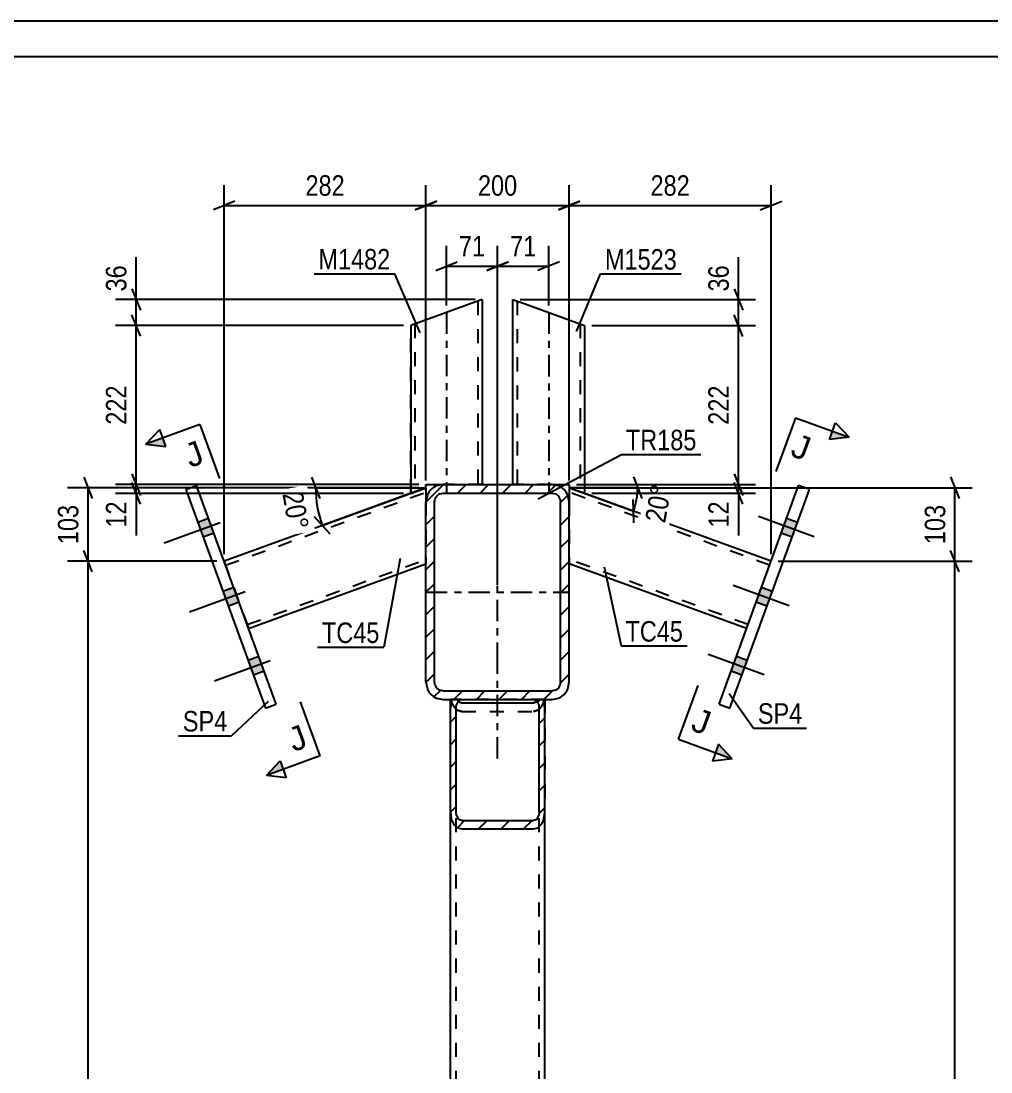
# Model space of a CAD drawing. Header units: millimetres. Extents: x 0 to 841, y 0 to 594.
# Drawn here: x 220.3 to 355.8, y 447.3 to 594 of the extents above; entities that cross this region are included whole.
import ezdxf

# ---------------------------------------------------------------- set-up
doc = ezdxf.new("R2010")
doc.units = ezdxf.units.MM
doc.linetypes.add('DXK_LINE_DOT2', pattern=[3.9198, 1.9599, -1.9599])
doc.linetypes.add('DXK_LINE_DOT3', pattern=[5.9187, 2.979, -0.9799, 0.9799, -0.9799])
doc.styles.add('Arial', font='ARIAL.TTF', dxfattribs={"height": 0.2})
doc.styles.add('Arial Narrow', font='ARIALN.TTF', dxfattribs={"height": 0.2})

# ---------------------------------------------------------------- blocks, each defined once
blk = doc.blocks.new('Unknown-404205589-1163')
at = {"color": 5, "linetype": 'Continuous'}
for p, q in [((841, 594), (0, 594)), ((836, 589), (5, 589))]:
    blk.add_line(p, q, dxfattribs=at)
blk = doc.blocks.new('Bolt-404205589-6616 - 6584')
at = {"linetype": 'Continuous'}
for points in [[(247.28, 522.49), (246.53, 524.56), (245.03, 524.01), (245.78, 521.95)], [(247.28, 522.49), (246.53, 524.56), (245.03, 524.01), (245.78, 521.95)], [(247.28, 522.49), (246.53, 524.56), (245.03, 524.01), (245.78, 521.95)], [(250.79, 512.86), (250.04, 514.93), (248.53, 514.38), (249.29, 512.31)], [(250.79, 512.86), (250.04, 514.93), (248.53, 514.38), (249.29, 512.31)], [(254.3, 503.23), (253.54, 505.3), (252.04, 504.75), (252.79, 502.68)], [(254.3, 503.23), (253.54, 505.3), (252.04, 504.75), (252.79, 502.68)], [(254.3, 503.23), (253.54, 505.3), (252.04, 504.75), (252.79, 502.68)]]:
    blk.add_hatch(color=1, dxfattribs=at).paths.add_polyline_path(points)
at = {"color": 1, "linetype": 'Continuous'}
for p, q in [((248.13, 523.97), (240.33, 521.13)), ((248.13, 523.97), (240.33, 521.13)), ((248.13, 523.97), (240.33, 521.13)), ((246.53, 524.56), (245.03, 524.01)), ((246.53, 524.56), (245.03, 524.01)), ((246.53, 524.56), (245.03, 524.01)), ((247.28, 522.49), (245.78, 521.95)), ((247.28, 522.49), (245.78, 521.95)), ((247.28, 522.49), (245.78, 521.95)), ((250.04, 514.93), (248.53, 514.38)), ((250.04, 514.93), (248.53, 514.38)), ((251.63, 514.34), (243.84, 511.5)), ((251.63, 514.34), (243.84, 511.5)), ((250.79, 512.86), (249.29, 512.31)), ((250.79, 512.86), (249.29, 512.31)), ((255.14, 504.71), (247.34, 501.87)), ((255.14, 504.71), (247.34, 501.87)), ((255.14, 504.71), (247.34, 501.87)), ((253.54, 505.3), (252.04, 504.75)), ((253.54, 505.3), (252.04, 504.75)), ((253.54, 505.3), (252.04, 504.75)), ((254.3, 503.23), (252.79, 502.68)), ((254.3, 503.23), (252.79, 502.68)), ((254.3, 503.23), (252.79, 502.68))]:
    blk.add_line(p, q, dxfattribs=at)
blk = doc.blocks.new('Part-404205589-6654 - 6584')
at = {"linetype": 'Continuous'}
h = blk.add_hatch(dxfattribs=at)
h.set_pattern_fill('', scale=0.7, style=0, pattern_type=0)
h.set_pattern_definition([(45, (276.8937, 501.692), (-1.57154, 1.57154), [])])
h.paths.add_polyline_path([(276.89, 526.89), (276.89, 501.69), (277.08, 500.77), (277.6, 499.99), (278.38, 499.47), (279.29, 499.29), (294.49, 499.29), (295.41, 499.47), (296.19, 499.99), (296.71, 500.77), (296.89, 501.69), (296.89, 526.89), (296.71, 527.81), (296.19, 528.59), (295.41, 529.11), (294.49, 529.29), (279.29, 529.29), (278.38, 529.11), (277.6, 528.59), (277.08, 527.81)])
h.paths.add_polyline_path([(278.45, 527.74), (278.83, 528), (279.29, 528.09), (294.49, 528.09), (294.95, 528), (295.34, 527.74), (295.6, 527.35), (295.69, 526.89), (295.69, 501.69), (295.6, 501.23), (295.34, 500.84), (294.95, 500.58), (294.49, 500.49), (279.29, 500.49), (278.83, 500.58), (278.45, 500.84), (278.19, 501.23), (278.09, 501.69), (278.09, 526.89), (278.19, 527.35)])
at = {"color": 2, "linetype": 'Continuous'}
for p, q in [((279.29, 529.29), (278.38, 529.11)), ((279.29, 529.29), (294.49, 529.29)), ((295.41, 529.11), (294.49, 529.29)), ((277.08, 527.81), (276.89, 526.89)), ((276.89, 501.69), (276.89, 526.89)), ((278.09, 526.89), (278.19, 527.35)), ((278.09, 501.69), (278.09, 526.89)), ((278.83, 528), (279.29, 528.09)), ((279.29, 528.09), (294.49, 528.09)), ((294.49, 528.09), (294.95, 528)), ((295.6, 527.35), (295.69, 526.89)), ((295.69, 501.69), (295.69, 526.89)), ((296.89, 526.89), (296.71, 527.81)), ((296.89, 501.69), (296.89, 526.89)), ((276.89, 501.69), (277.08, 500.77)), ((278.19, 501.23), (278.09, 501.69)), ((279.29, 500.49), (278.83, 500.58)), ((279.29, 500.49), (294.49, 500.49)), ((294.95, 500.58), (294.49, 500.49)), ((295.69, 501.69), (295.6, 501.23)), ((296.71, 500.77), (296.89, 501.69)), ((278.38, 499.47), (279.29, 499.29)), ((279.29, 499.29), (294.49, 499.29)), ((294.49, 499.29), (295.41, 499.47))]:
    blk.add_line(p, q, dxfattribs=at)
at = {"color": 7, "linetype": 'DXK_LINE_DOT3'}
for p, q in [((286.89, 504.29), (286.89, 524.29)), ((276.89, 514.29), (296.89, 514.29))]:
    blk.add_line(p, q, dxfattribs=at)
at = {"color": 2, "linetype": 'Continuous'}
for centre, radius, start, end in [((279.29, 526.89), 2.4, 112.5, 157.5), ((294.49, 526.89), 2.4, 22.5, 67.5), ((279.29, 526.89), 1.2, 112.5, 157.5), ((294.49, 526.89), 1.2, 22.5, 67.5), ((279.29, 501.69), 2.4, 202.5, 247.5), ((279.29, 501.69), 1.2, 202.5, 247.5), ((294.49, 501.69), 1.2, 292.5, 337.5), ((294.49, 501.69), 2.4, 292.5, 337.5)]:
    blk.add_arc(centre, radius, start, end, dxfattribs=at)
blk = doc.blocks.new('Bolt-404205589-6593 - 6584')
at = {"linetype": 'Continuous'}
for points in [[(328.01, 521.95), (328.76, 524.01), (327.26, 524.56), (326.5, 522.49)], [(328.01, 521.95), (328.76, 524.01), (327.26, 524.56), (326.5, 522.49)], [(328.01, 521.95), (328.76, 524.01), (327.26, 524.56), (326.5, 522.49)], [(324.5, 512.32), (325.25, 514.38), (323.75, 514.93), (323, 512.86)], [(324.5, 512.32), (325.25, 514.38), (323.75, 514.93), (323, 512.86)], [(321, 502.68), (321.75, 504.75), (320.24, 505.3), (319.49, 503.23)], [(321, 502.68), (321.75, 504.75), (320.24, 505.3), (319.49, 503.23)], [(321, 502.68), (321.75, 504.75), (320.24, 505.3), (319.49, 503.23)]]:
    blk.add_hatch(color=1, dxfattribs=at).paths.add_polyline_path(points)
at = {"color": 1, "linetype": 'Continuous'}
for p, q in [((331.11, 521.99), (323.31, 524.83)), ((331.11, 521.99), (323.31, 524.83)), ((331.11, 521.99), (323.31, 524.83)), ((328.76, 524.01), (327.26, 524.56)), ((328.76, 524.01), (327.26, 524.56)), ((328.76, 524.01), (327.26, 524.56)), ((328.01, 521.95), (326.5, 522.49)), ((328.01, 521.95), (326.5, 522.49)), ((328.01, 521.95), (326.5, 522.49)), ((327.6, 512.36), (319.8, 515.2)), ((327.6, 512.36), (319.8, 515.2)), ((325.25, 514.38), (323.75, 514.93)), ((325.25, 514.38), (323.75, 514.93)), ((324.5, 512.32), (323, 512.86)), ((324.5, 512.32), (323, 512.86)), ((324.1, 502.73), (316.3, 505.56)), ((324.1, 502.73), (316.3, 505.56)), ((324.1, 502.73), (316.3, 505.56)), ((321.75, 504.75), (320.24, 505.3)), ((321.75, 504.75), (320.24, 505.3)), ((321.75, 504.75), (320.24, 505.3)), ((321, 502.68), (319.49, 503.23)), ((321, 502.68), (319.49, 503.23)), ((321, 502.68), (319.49, 503.23))]:
    blk.add_line(p, q, dxfattribs=at)
blk = doc.blocks.new('Part-404205589-6641 - 6584')
at = {"color": 2, "linetype": 'Continuous'}
for p, q in [((317.82, 498.63), (328.93, 529.17)), ((319.32, 498.08), (330.44, 528.62)), ((330.44, 528.62), (328.93, 529.17)), ((317.82, 498.63), (319.32, 498.08))]:
    blk.add_line(p, q, dxfattribs=at)
blk = doc.blocks.new('Part-404205589-6642 - 6584')
at = {"color": 2, "linetype": 'Continuous'}
for p, q in [((296.89, 528.86), (296.89, 527.58)), ((325.08, 518.59), (298.68, 528.2)), ((296.89, 527.58), (296.89, 526.89)), ((321.66, 509.2), (296.89, 518.21))]:
    blk.add_line(p, q, dxfattribs=at)
at = {"color": 7, "linetype": 'DXK_LINE_DOT2'}
for p, q in [((298.68, 528.2), (296.89, 528.86)), ((296.89, 528.86), (296.89, 528.76)), ((296.89, 528.76), (296.89, 528.48)), ((324.88, 518.03), (296.89, 528.22)), ((296.89, 526.89), (296.89, 518.21)), ((321.87, 509.76), (296.89, 518.85)), ((321.66, 509.2), (325.08, 518.59))]:
    blk.add_line(p, q, dxfattribs=at)
blk = doc.blocks.new('Part-404205589-6692 - 6584')
at = {"color": 2, "linetype": 'Continuous'}
for p, q in [((243.35, 528.62), (244.86, 529.17)), ((243.35, 528.62), (254.47, 498.08)), ((255.97, 498.63), (244.86, 529.17)), ((254.47, 498.08), (255.97, 498.63))]:
    blk.add_line(p, q, dxfattribs=at)
blk = doc.blocks.new('Part-404205589-6710 - 6584')
at = {"color": 7, "linetype": 'DXK_LINE_DOT2'}
for p, q in [((248.91, 518.03), (276.89, 528.22)), ((274.75, 528.07), (276.89, 528.85)), ((276.89, 528.48), (276.89, 528.85)), ((276.89, 526.89), (276.89, 518.21)), ((248.7, 518.59), (252.12, 509.2)), ((251.92, 509.76), (276.89, 518.85))]:
    blk.add_line(p, q, dxfattribs=at)
at = {"color": 2, "linetype": 'Continuous'}
for p, q in [((276.89, 528.85), (276.89, 528.76)), ((276.89, 528.76), (276.89, 528.48)), ((276.89, 528.48), (276.89, 526.89)), ((274.75, 528.07), (248.7, 518.59)), ((252.12, 509.2), (276.89, 518.21))]:
    blk.add_line(p, q, dxfattribs=at)
blk = doc.blocks.new('Part-404205589-6717 - 6584')
at = {"color": 7, "linetype": 'DXK_LINE_DOT2'}
for p, q in [((293.49, 499.29), (280.29, 499.29)), ((280.29, 483.56), (280.29, 499.29)), ((281.09, 210.29), (281.09, 499.29)), ((292.69, 210.29), (292.69, 499.29)), ((293.49, 483.56), (293.49, 499.29))]:
    blk.add_line(p, q, dxfattribs=at)
at = {"color": 2, "linetype": 'Continuous'}
for p, q in [((280.29, 226.03), (280.29, 483.56)), ((293.49, 226.03), (293.49, 483.56))]:
    blk.add_line(p, q, dxfattribs=at)
blk = doc.blocks.new('Part-404205589-6728 - 6584')
at = {"linetype": 'Continuous'}
h = blk.add_hatch(dxfattribs=at)
h.set_pattern_fill('', scale=0.7, style=0, pattern_type=0)
h.set_pattern_definition([(45, (280.2937, 483.5562), (-1.57154, 1.57154), [])])
h.paths.add_polyline_path([(280.29, 498.15), (280.29, 483.56), (280.42, 482.66), (280.76, 481.9), (281.28, 481.4), (281.89, 481.22), (291.89, 481.22), (292.51, 481.4), (293.03, 481.9), (293.37, 482.66), (293.49, 483.56), (293.49, 498.15), (293.37, 499.05), (293.26, 499.29), (291.99, 499.29), (292.2, 499.23), (292.46, 498.98), (292.63, 498.6), (292.69, 498.15), (292.69, 483.56), (292.63, 483.11), (292.46, 482.73), (292.2, 482.48), (291.89, 482.39), (281.89, 482.39), (281.59, 482.48), (281.33, 482.73), (281.15, 483.11), (281.09, 483.56), (281.09, 498.15), (281.15, 498.6), (281.33, 498.98), (281.59, 499.23), (281.8, 499.29), (280.53, 499.29), (280.42, 499.05)])
at = {"color": 2, "linetype": 'Continuous'}
for p, q in [((280.29, 498.15), (280.29, 499.29)), ((280.42, 499.05), (280.29, 498.15)), ((280.53, 499.29), (280.42, 499.05)), ((280.53, 499.29), (281.8, 499.29)), ((281.59, 498.9), (281.42, 499.06)), ((281.59, 499.23), (281.8, 499.29)), ((281.59, 498.9), (281.89, 498.81)), ((281.89, 498.81), (291.89, 498.81)), ((291.89, 498.81), (292.2, 498.9)), ((291.99, 499.29), (293.26, 499.29)), ((291.99, 499.29), (292.2, 499.23)), ((292.2, 498.9), (292.37, 499.06)), ((293.37, 499.05), (293.26, 499.29)), ((293.49, 498.15), (293.37, 499.05)), ((293.49, 498.15), (293.49, 499.29)), ((280.29, 483.56), (280.29, 498.15)), ((281.09, 498.15), (281.15, 498.6)), ((281.09, 483.56), (281.09, 498.15)), ((292.63, 498.6), (292.69, 498.15)), ((292.69, 483.56), (292.69, 498.15)), ((293.49, 483.56), (293.49, 498.15)), ((280.29, 483.56), (280.42, 482.66)), ((281.15, 483.11), (281.09, 483.56)), ((292.69, 483.56), (292.63, 483.11)), ((293.37, 482.66), (293.49, 483.56)), ((281.28, 481.4), (281.89, 481.22)), ((281.89, 482.39), (281.59, 482.48)), ((281.89, 482.39), (291.89, 482.39)), ((281.89, 481.22), (291.89, 481.22)), ((292.2, 482.48), (291.89, 482.39)), ((291.89, 481.22), (292.51, 481.4))]:
    blk.add_line(p, q, dxfattribs=at)
at = {"color": 7, "linetype": 'DXK_LINE_DOT2'}
for p, q in [((280.29, 499.29), (280.39, 499.29)), ((280.29, 499.29), (281.8, 499.29)), ((280.42, 499.08), (280.39, 499.29)), ((281.09, 483.56), (281.09, 499.29)), ((281.33, 499.15), (281.26, 499.29)), ((281.42, 499.06), (281.33, 499.15)), ((293.49, 499.29), (291.99, 499.29)), ((292.37, 499.06), (292.46, 499.15)), ((292.46, 499.15), (292.52, 499.29)), ((292.69, 483.56), (292.69, 499.29)), ((293.4, 499.29), (293.37, 499.08)), ((293.4, 499.29), (293.49, 499.29)), ((280.29, 483.56), (280.29, 498.15)), ((281.89, 497.64), (281.28, 497.82)), ((281.89, 497.64), (291.89, 497.64)), ((292.51, 497.82), (291.89, 497.64)), ((293.49, 483.56), (293.49, 498.15))]:
    blk.add_line(p, q, dxfattribs=at)
for centre, start, end in [((282.48, 499.57), 193.2955, 235.5345), ((291.3, 499.57), 304.4655, 346.7045)]:
    blk.add_arc(centre, 2.13, start, end, dxfattribs=at)
at = {"color": 2, "linetype": 'Continuous'}
for centre, radius, start, end in [((282.19, 498.35), 1.06, 124.4655, 166.7045), ((291.6, 498.35), 1.06, 13.2955, 55.5345), ((282.48, 483.15), 2.13, 193.2955, 235.5345), ((282.19, 483.35), 1.06, 193.2955, 235.5345), ((291.6, 483.35), 1.06, 304.4655, 346.7045), ((291.3, 483.15), 2.13, 304.4655, 346.7045)]:
    blk.add_arc(centre, radius, start, end, dxfattribs=at)
blk = doc.blocks.new('Part-404205589-6731 - 6584')
at = {"color": 7, "linetype": 'DXK_LINE_DOT3'}
blk.add_line((286.89, 491.04), (286.89, 506.58), dxfattribs=at)
at = {"color": 7, "linetype": 'DXK_LINE_DOT2'}
for p, q in [((280.29, 483.74), (280.29, 499.29)), ((280.29, 499.29), (280.39, 499.29)), ((280.29, 499.29), (281.46, 499.29)), ((280.39, 499.29), (280.42, 499.08)), ((281.09, 483.74), (281.09, 499.29)), ((281.33, 499.15), (281.26, 499.29)), ((281.59, 498.9), (281.33, 499.15)), ((281.89, 498.81), (281.59, 498.9)), ((281.89, 498.81), (291.89, 498.81)), ((292.2, 498.9), (291.89, 498.81)), ((292.46, 499.15), (292.2, 498.9)), ((292.33, 499.29), (293.49, 499.29)), ((292.52, 499.29), (292.46, 499.15)), ((292.69, 483.74), (292.69, 499.29)), ((293.37, 499.08), (293.4, 499.29)), ((293.49, 499.29), (293.49, 483.74)), ((281.28, 497.82), (281.59, 497.73)), ((281.59, 497.73), (281.89, 497.64)), ((281.89, 497.64), (291.89, 497.64)), ((291.89, 497.64), (292.46, 497.8)), ((292.46, 497.8), (292.51, 497.82))]:
    blk.add_line(p, q, dxfattribs=at)
for centre, start, end in [((282.48, 499.57), 193.2949, 235.5336), ((291.3, 499.57), 304.4664, 346.7051)]:
    blk.add_arc(centre, 2.13, start, end, dxfattribs=at)
blk = doc.blocks.new('Part-404205589-20063 - 6584')
at = {"color": 2, "linetype": 'Continuous'}
for p, q in [((289.03, 529.29), (289.03, 555.12)), ((289.03, 555.12), (289.13, 555.09)), ((289.13, 555.09), (289.39, 554.99)), ((289.39, 554.99), (290.23, 554.69)), ((290.23, 554.69), (299.03, 551.48)), ((299.03, 551.48), (299.03, 528.08)), ((294.49, 529.29), (296.89, 529.29)), ((296.89, 529.29), (296.89, 528.86)), ((296.89, 528.86), (298.94, 528.11)), ((299.03, 528.08), (298.94, 528.11))]:
    blk.add_line(p, q, dxfattribs=at)
at = {"color": 7, "linetype": 'DXK_LINE_DOT2'}
for p, q in [((289.39, 554.99), (290, 554.77)), ((289.63, 554.9), (289.63, 529.29)), ((289.63, 554.9), (289.68, 554.89)), ((289.77, 554.85), (290.23, 554.69)), ((298.43, 551.7), (298.43, 528.3)), ((294.49, 529.29), (289.03, 529.29))]:
    blk.add_line(p, q, dxfattribs=at)
at = {"color": 7, "linetype": 'DXK_LINE_DOT3'}
blk.add_line((294.03, 553.3), (294.03, 528.08), dxfattribs=at)
blk = doc.blocks.new('Part-404205589-20064 - 6584')
at = {"color": 2, "linetype": 'Continuous'}
for p, q in [((284.75, 555.13), (274.75, 551.49)), ((284.75, 555.13), (284.75, 529.29)), ((274.75, 551.49), (274.75, 528.07)), ((274.75, 528.07), (276.89, 528.86)), ((276.89, 528.86), (276.89, 529.29)), ((276.89, 529.29), (279.29, 529.29))]:
    blk.add_line(p, q, dxfattribs=at)
at = {"color": 7, "linetype": 'DXK_LINE_DOT2'}
for p, q in [((284.15, 554.91), (284.15, 529.29)), ((275.35, 551.71), (275.39, 551.72)), ((275.35, 551.71), (275.35, 528.29)), ((274.75, 528.07), (274.75, 551.49)), ((276.89, 529.29), (276.89, 529.25)), ((276.89, 529.25), (276.89, 529.29)), ((284.75, 529.29), (279.29, 529.29))]:
    blk.add_line(p, q, dxfattribs=at)
at = {"color": 7, "linetype": 'DXK_LINE_DOT3'}
blk.add_line((279.75, 553.31), (279.75, 528.07), dxfattribs=at)
blk = doc.blocks.new('AngleDimension-404205589-10761 - 6584')
at = {"color": 7, "linetype": 'Continuous'}
for p, q in [((305.85, 530.36), (307.05, 527.36)), ((306.45, 528.86), (296.89, 528.86)), ((305.87, 525.59), (296.89, 528.86)), ((297.83, 528.51), (305.87, 525.59)), ((305.92, 523.97), (305.82, 527.2))]:
    blk.add_line(p, q, dxfattribs=at)
blk.add_arc((296.89, 528.86), 9.55, 340, 360, dxfattribs=at)
at = {"color": 0}
blk.add_wipeout([(311.88, 529.49), (307.75, 530.22), (306.63, 523.86), (310.76, 523.13)], dxfattribs=at)
at = {"color": 3, "style": 'Arial Narrow'}
blk.add_text('20°', height=2.863, rotation=80.0021, dxfattribs=at).set_placement((310.28, 523.83))
blk = doc.blocks.new('StraightDimension-404205589-24124 - 6584')
at = {"color": 7, "linetype": 'Continuous'}
for p, q in [((321.13, 549.98), (319.93, 552.98)), ((300.03, 551.48), (322.93, 551.48)), ((320.53, 529.29), (320.53, 551.48)), ((319.93, 530.79), (321.13, 527.79)), ((297.89, 529.29), (322.93, 529.29))]:
    blk.add_line(p, q, dxfattribs=at)
at = {"color": 0}
blk.add_wipeout([(319.78, 543.73), (315.58, 543.73), (315.58, 537.04), (319.78, 537.04)], dxfattribs=at)
at = {"color": 3, "style": 'Arial Narrow'}
blk.add_text('222', height=2.863, rotation=90.0002, dxfattribs=at).set_placement((319.18, 537.64))
blk = doc.blocks.new('StraightDimension-404205589-24053 - 6584')
at = {"color": 7, "linetype": 'Continuous'}
for p, q in [((236.4, 555.13), (236.4, 561.03)), ((236.4, 555.13), (236.4, 561.03)), ((235.8, 556.63), (237, 553.63)), ((283.75, 555.13), (233.55, 555.13)), ((236.4, 551.49), (236.4, 555.13)), ((237, 549.99), (235.8, 552.99)), ((273.75, 551.49), (233.55, 551.49))]:
    blk.add_line(p, q, dxfattribs=at)
at = {"color": 0}
blk.add_wipeout([(235.65, 560.51), (231.45, 560.51), (231.45, 555.65), (235.65, 555.65)], dxfattribs=at)
at = {"color": 3, "style": 'Arial Narrow'}
blk.add_text('36', height=2.863, rotation=90.0002, dxfattribs=at).set_placement((235.05, 556.25))
blk = doc.blocks.new('StraightDimension-404205589-10617 - 6584')
at = {"color": 7, "linetype": 'Continuous'}
for p, q in [((350.16, 530.36), (351.36, 527.36)), ((297.89, 528.86), (353.16, 528.86)), ((350.76, 518.59), (350.76, 528.86)), ((351.36, 517.09), (350.16, 520.09)), ((326.08, 518.59), (353.16, 518.59))]:
    blk.add_line(p, q, dxfattribs=at)
at = {"color": 0}
blk.add_wipeout([(350.01, 527.07), (345.81, 527.07), (345.81, 520.38), (350.01, 520.38)], dxfattribs=at)
at = {"color": 3, "style": 'Arial Narrow'}
blk.add_text('103', height=2.863, rotation=90.0002, dxfattribs=at).set_placement((349.41, 520.98))
blk = doc.blocks.new('StraightDimension-404205589-10565 - 6584')
at = {"color": 7, "linetype": 'Continuous'}
for p, q in [((229.09, 530.35), (230.29, 527.35)), ((275.89, 528.85), (226.84, 528.85)), ((229.69, 518.59), (229.69, 528.85)), ((230.29, 517.09), (229.09, 520.09)), ((247.7, 518.59), (226.84, 518.59))]:
    blk.add_line(p, q, dxfattribs=at)
at = {"color": 0}
blk.add_wipeout([(228.94, 527.07), (224.74, 527.07), (224.74, 520.38), (228.94, 520.38)], dxfattribs=at)
at = {"color": 3, "style": 'Arial Narrow'}
blk.add_text('103', height=2.863, rotation=90.0002, dxfattribs=at).set_placement((228.34, 520.98))
blk = doc.blocks.new('StraightDimension-404205589-10566 - 6584')
at = {"color": 7, "linetype": 'Continuous'}
for p, q in [((230.29, 517.09), (229.09, 520.09)), ((247.7, 518.59), (226.84, 518.59)), ((229.69, 185.45), (229.69, 518.59))]:
    blk.add_line(p, q, dxfattribs=at)
blk = doc.blocks.new('AngleDimension-404205589-10746 - 6584')
at = {"color": 7, "linetype": 'Continuous'}
for p, q in [((260.88, 530.35), (262.08, 527.35)), ((261.48, 528.85), (276.89, 528.85)), ((262.41, 523.58), (276.89, 528.85)), ((275.95, 528.51), (262.41, 523.58)), ((263.49, 522.38), (261.33, 524.79))]:
    blk.add_line(p, q, dxfattribs=at)
blk.add_arc((276.89, 528.85), 15.41, 180, 200, dxfattribs=at)
at = {"color": 0}
blk.add_wipeout([(257.25, 522.11), (261.39, 522.84), (260.27, 529.2), (256.13, 528.47)], dxfattribs=at)
at = {"color": 3, "style": 'Arial Narrow'}
blk.add_text('20°', height=2.863, rotation=-80.0021, dxfattribs=at).set_placement((256.83, 527.99))
blk = doc.blocks.new('StraightDimension-404205589-10618 - 6584')
at = {"color": 7, "linetype": 'Continuous'}
for p, q in [((351.36, 517.09), (350.16, 520.09)), ((326.08, 518.59), (353.16, 518.59)), ((350.76, 185.45), (350.76, 518.59))]:
    blk.add_line(p, q, dxfattribs=at)
blk = doc.blocks.new('StraightDimension-404205589-10927 - 6584')
at = {"color": 7, "linetype": 'Continuous'}
for p, q in [((296.89, 529.86), (296.89, 571.11)), ((325.08, 519.59), (325.08, 571.11)), ((298.39, 568.86), (295.39, 567.66)), ((296.89, 568.26), (325.08, 568.26)), ((323.58, 567.66), (326.58, 568.86))]:
    blk.add_line(p, q, dxfattribs=at)
at = {"color": 0}
blk.add_wipeout([(314.33, 569.01), (314.33, 573.21), (307.65, 573.21), (307.65, 569.01)], dxfattribs=at)
at = {"color": 3, "style": 'Arial Narrow'}
blk.add_text('282', height=2.863, dxfattribs=at).set_placement((308.25, 569.61))
blk = doc.blocks.new('StraightDimension-404205589-10928 - 6584')
at = {"color": 7, "linetype": 'Continuous'}
for p, q in [((276.89, 529.85), (276.89, 571.11)), ((296.89, 529.86), (296.89, 571.11)), ((278.39, 568.86), (275.39, 567.66)), ((276.89, 568.26), (296.89, 568.26)), ((295.39, 567.66), (298.39, 568.86))]:
    blk.add_line(p, q, dxfattribs=at)
at = {"color": 0}
blk.add_wipeout([(290.24, 569.01), (290.24, 573.21), (283.55, 573.21), (283.55, 569.01)], dxfattribs=at)
at = {"color": 3, "style": 'Arial Narrow'}
blk.add_text('200', height=2.863, dxfattribs=at).set_placement((284.15, 569.61))
blk = doc.blocks.new('StraightDimension-404205589-10929 - 6584')
at = {"color": 7, "linetype": 'Continuous'}
for p, q in [((248.7, 519.59), (248.7, 571.11)), ((276.89, 529.85), (276.89, 571.11)), ((250.2, 568.86), (247.2, 567.66)), ((248.7, 568.26), (276.89, 568.26)), ((275.39, 567.66), (278.39, 568.86))]:
    blk.add_line(p, q, dxfattribs=at)
at = {"color": 0}
blk.add_wipeout([(266.14, 569.01), (266.14, 573.21), (259.46, 573.21), (259.46, 569.01)], dxfattribs=at)
at = {"color": 3, "style": 'Arial Narrow'}
blk.add_text('282', height=2.863, dxfattribs=at).set_placement((260.06, 569.61))
blk = doc.blocks.new('StraightDimension-404205589-24125 - 6584')
at = {"color": 7, "linetype": 'Continuous'}
for p, q in [((319.93, 530.79), (321.13, 527.79)), ((297.89, 529.29), (322.93, 529.29)), ((321.13, 526.58), (319.93, 529.58)), ((320.53, 528.08), (320.53, 529.29)), ((300.03, 528.08), (322.93, 528.08)), ((320.53, 528.08), (320.53, 522.17)), ((320.53, 528.08), (320.53, 522.17))]:
    blk.add_line(p, q, dxfattribs=at)
at = {"color": 0}
blk.add_wipeout([(319.78, 527.55), (315.58, 527.55), (315.58, 522.7), (319.78, 522.7)], dxfattribs=at)
at = {"color": 3, "style": 'Arial Narrow'}
blk.add_text('12', height=2.863, rotation=90.0002, dxfattribs=at).set_placement((319.18, 523.3))
blk = doc.blocks.new('StraightDimension-404205589-23980 - 6584')
at = {"color": 7, "linetype": 'Continuous'}
for p, q in [((286.89, 515.29), (286.89, 562.63)), ((294.03, 554.3), (294.03, 562.63)), ((285.39, 559.18), (288.39, 560.38)), ((286.89, 559.78), (294.03, 559.78)), ((295.53, 560.38), (292.53, 559.18))]:
    blk.add_line(p, q, dxfattribs=at)
at = {"color": 0}
blk.add_wipeout([(292.89, 560.53), (292.89, 564.73), (288.04, 564.73), (288.04, 560.53)], dxfattribs=at)
at = {"color": 3, "style": 'Arial Narrow'}
blk.add_text('71', height=2.863, dxfattribs=at).set_placement((288.64, 561.13))
blk = doc.blocks.new('StraightDimension-404205589-23981 - 6584')
at = {"color": 7, "linetype": 'Continuous'}
for p, q in [((279.75, 554.31), (279.75, 562.63)), ((286.89, 515.29), (286.89, 562.63)), ((278.25, 559.18), (281.25, 560.38)), ((279.75, 559.78), (286.89, 559.78)), ((288.39, 560.38), (285.39, 559.18))]:
    blk.add_line(p, q, dxfattribs=at)
at = {"color": 0}
blk.add_wipeout([(285.75, 560.53), (285.75, 564.73), (280.89, 564.73), (280.89, 560.53)], dxfattribs=at)
at = {"color": 3, "style": 'Arial Narrow'}
blk.add_text('71', height=2.863, dxfattribs=at).set_placement((281.49, 561.13))
blk = doc.blocks.new('StraightDimension-404205589-24054 - 6584')
at = {"color": 7, "linetype": 'Continuous'}
for p, q in [((237, 549.99), (235.8, 552.99)), ((273.75, 551.49), (233.55, 551.49)), ((236.4, 529.29), (236.4, 551.49)), ((235.8, 530.79), (237, 527.79)), ((275.89, 529.29), (233.55, 529.29))]:
    blk.add_line(p, q, dxfattribs=at)
at = {"color": 0}
blk.add_wipeout([(235.65, 543.73), (231.45, 543.73), (231.45, 537.05), (235.65, 537.05)], dxfattribs=at)
at = {"color": 3, "style": 'Arial Narrow'}
blk.add_text('222', height=2.863, rotation=90.0002, dxfattribs=at).set_placement((235.05, 537.65))
blk = doc.blocks.new('StraightDimension-404205589-24055 - 6584')
at = {"color": 7, "linetype": 'Continuous'}
for p, q in [((235.8, 530.79), (237, 527.79)), ((275.89, 529.29), (233.55, 529.29)), ((237, 526.57), (235.8, 529.57)), ((236.4, 528.07), (236.4, 529.29)), ((273.75, 528.07), (233.55, 528.07)), ((236.4, 528.07), (236.4, 522.17)), ((236.4, 528.07), (236.4, 522.17))]:
    blk.add_line(p, q, dxfattribs=at)
at = {"color": 0}
blk.add_wipeout([(235.65, 527.55), (231.45, 527.55), (231.45, 522.69), (235.65, 522.69)], dxfattribs=at)
at = {"color": 3, "style": 'Arial Narrow'}
blk.add_text('12', height=2.863, rotation=90.0002, dxfattribs=at).set_placement((235.05, 523.29))
blk = doc.blocks.new('StraightDimension-404205589-24123 - 6584')
at = {"color": 7, "linetype": 'Continuous'}
for p, q in [((320.53, 555.12), (320.53, 561.03)), ((320.53, 555.12), (320.53, 561.03)), ((319.93, 556.62), (321.13, 553.62)), ((290.03, 555.12), (322.93, 555.12)), ((320.53, 551.48), (320.53, 555.12)), ((321.13, 549.98), (319.93, 552.98)), ((300.03, 551.48), (322.93, 551.48))]:
    blk.add_line(p, q, dxfattribs=at)
at = {"color": 0}
blk.add_wipeout([(319.78, 560.5), (315.58, 560.5), (315.58, 555.65), (319.78, 555.65)], dxfattribs=at)
at = {"color": 3, "style": 'Arial Narrow'}
blk.add_text('36', height=2.863, rotation=90.0002, dxfattribs=at).set_placement((319.18, 556.25))
blk = doc.blocks.new('Mark-404205589-10235 - 6584')
at = {"color": 0}
blk.add_wipeout([(270.39, 507.18), (270.39, 510.18), (262.36, 510.18), (262.36, 507.18)], dxfattribs=at)
blk.add_wipeout([(270.39, 507.18), (270.39, 510.18), (262.36, 510.18), (262.36, 507.18)], dxfattribs=at)
at = {"color": 30, "linetype": 'Continuous'}
for p in [(273.3, 518.99), (261.76, 506.58)]:
    blk.add_line(p, (270.99, 506.58), dxfattribs=at)
at = {"color": 3, "style": 'Arial Narrow'}
blk.add_text('TC45', height=2.863, dxfattribs=at).set_placement((262.36, 507.18))
blk = doc.blocks.new('SectionMark-404205589-25718 - 6584')
at = {"linetype": 'Continuous'}
for points in [[(333.23, 535.57), (333.66, 536.75), (336.01, 535.89)], [(317.33, 491.87), (317.75, 493.05), (319.67, 491.02)]]:
    blk.add_hatch(color=6, dxfattribs=at).paths.add_polyline_path(points)
at = {"color": 6, "linetype": 'Continuous'}
for p, q in [((333.23, 535.57), (334.09, 537.92)), ((334.09, 537.92), (336.01, 535.89)), ((336.01, 535.89), (333.23, 535.57)), ((317.75, 493.05), (316.9, 490.7)), ((319.67, 491.02), (317.75, 493.05)), ((319.67, 491.02), (316.9, 490.7))]:
    blk.add_line(p, q, dxfattribs=at)
at = {"color": 0, "linetype": 'Continuous'}
for points in [[(329.83, 532.55), (331.03, 535.84), (328.83, 536.64), (327.63, 533.35)], [(315.89, 494.26), (317.09, 497.55), (314.89, 498.34), (313.7, 495.06)]]:
    blk.add_wipeout(points, dxfattribs=at)
at = {"color": 6, "linetype": 'Continuous'}
for p, q in [((328.49, 538.63), (325.75, 531.11)), ((328.49, 538.63), (336.01, 535.89)), ((312.16, 493.75), (314.89, 501.27)), ((312.16, 493.75), (319.67, 491.02))]:
    blk.add_line(p, q, dxfattribs=at)
at = {"color": 3, "linetype": 'Continuous', "style": 'Arial'}
for p in [(327.63, 533.35), (313.7, 495.06)]:
    blk.add_text('J', height=3.34, rotation=-20.002, dxfattribs=at).set_placement(p)
blk = doc.blocks.new('Mark-404205589-24865 - 6584')
at = {"color": 0}
blk.add_wipeout([(271.92, 559.32), (271.92, 562.32), (261.87, 562.32), (261.87, 559.32)], dxfattribs=at)
blk.add_wipeout([(271.92, 559.32), (271.92, 562.32), (261.87, 562.32), (261.87, 559.32)], dxfattribs=at)
at = {"color": 30, "linetype": 'Continuous'}
for p in [(261.27, 558.72), (276.09, 550.47)]:
    blk.add_line(p, (272.52, 558.72), dxfattribs=at)
at = {"color": 3, "style": 'Arial Narrow'}
blk.add_text('M1482', height=2.863, dxfattribs=at).set_placement((261.87, 559.32))
blk = doc.blocks.new('Mark-404205589-10208 - 6584')
at = {"color": 0}
blk.add_wipeout([(329.45, 495.91), (329.45, 498.91), (323.24, 498.91), (323.24, 495.91)], dxfattribs=at)
blk.add_wipeout([(329.45, 495.91), (329.45, 498.91), (323.24, 498.91), (323.24, 495.91)], dxfattribs=at)
at = {"color": 30, "linetype": 'Continuous'}
for p, q in [((319.21, 500.12), (322.64, 495.31)), ((322.64, 495.31), (330.05, 495.31))]:
    blk.add_line(p, q, dxfattribs=at)
at = {"color": 3, "style": 'Arial Narrow'}
blk.add_text('SP4', height=2.863, dxfattribs=at).set_placement((323.24, 495.91))
blk = doc.blocks.new('Mark-404205589-10211 - 6584')
at = {"color": 0}
blk.add_wipeout([(312.78, 507.37), (312.78, 510.37), (304.75, 510.37), (304.75, 507.37)], dxfattribs=at)
blk.add_wipeout([(312.78, 507.37), (312.78, 510.37), (304.75, 510.37), (304.75, 507.37)], dxfattribs=at)
at = {"color": 30, "linetype": 'Continuous'}
for p, q in [((301.76, 517.83), (304.15, 506.77)), ((304.15, 506.77), (313.38, 506.77))]:
    blk.add_line(p, q, dxfattribs=at)
at = {"color": 3, "style": 'Arial Narrow'}
blk.add_text('TC45', height=2.863, dxfattribs=at).set_placement((304.75, 507.37))
blk = doc.blocks.new('Mark-404205589-10217 - 6584')
at = {"color": 0}
blk.add_wipeout([(314.67, 534.08), (314.67, 537.08), (304.81, 537.08), (304.81, 534.08)], dxfattribs=at)
blk.add_wipeout([(314.67, 534.08), (314.67, 537.08), (304.81, 537.08), (304.81, 534.08)], dxfattribs=at)
at = {"color": 30, "linetype": 'Continuous'}
for p, q in [((292.54, 527.28), (304.21, 533.48)), ((304.21, 533.48), (315.27, 533.48))]:
    blk.add_line(p, q, dxfattribs=at)
at = {"color": 3, "style": 'Arial Narrow'}
blk.add_text('TR185', height=2.863, dxfattribs=at).set_placement((304.81, 534.08))
blk = doc.blocks.new('Mark-404205589-10226 - 6584')
at = {"color": 0}
blk.add_wipeout([(249.14, 494.83), (249.14, 497.83), (242.93, 497.83), (242.93, 494.83)], dxfattribs=at)
blk.add_wipeout([(249.14, 494.83), (249.14, 497.83), (242.93, 497.83), (242.93, 494.83)], dxfattribs=at)
at = {"color": 30, "linetype": 'Continuous'}
for p in [(254.84, 499.03), (242.33, 494.23)]:
    blk.add_line(p, (249.74, 494.23), dxfattribs=at)
at = {"color": 3, "style": 'Arial Narrow'}
blk.add_text('SP4', height=2.863, dxfattribs=at).set_placement((242.93, 494.83))
blk = doc.blocks.new('Mark-404205589-24862 - 6584')
at = {"color": 0}
blk.add_wipeout([(311.93, 559.3), (311.93, 562.3), (301.88, 562.3), (301.88, 559.3)], dxfattribs=at)
blk.add_wipeout([(311.93, 559.3), (311.93, 562.3), (301.88, 562.3), (301.88, 559.3)], dxfattribs=at)
at = {"color": 30, "linetype": 'Continuous'}
for p, q in [((297.93, 550.67), (301.28, 558.7)), ((301.28, 558.7), (312.53, 558.7))]:
    blk.add_line(p, q, dxfattribs=at)
at = {"color": 3, "style": 'Arial Narrow'}
blk.add_text('M1523', height=2.863, dxfattribs=at).set_placement((301.88, 559.3))
blk = doc.blocks.new('SectionMark-404205589-25716 - 6584')
at = {"linetype": 'Continuous'}
for points in [[(240.12, 535.79), (240.55, 534.62), (237.77, 534.94)], [(256.52, 490.73), (256.95, 489.56), (254.6, 488.7)]]:
    blk.add_hatch(color=6, dxfattribs=at).paths.add_polyline_path(points)
at = {"color": 6, "linetype": 'Continuous'}
for p, q in [((237.77, 534.94), (239.7, 536.97)), ((240.55, 534.62), (239.7, 536.97)), ((237.77, 534.94), (240.55, 534.62)), ((254.6, 488.7), (256.52, 490.73)), ((256.52, 490.73), (257.38, 488.38)), ((257.38, 488.38), (254.6, 488.7))]:
    blk.add_line(p, q, dxfattribs=at)
at = {"color": 0, "linetype": 'Continuous'}
for points in [[(246.15, 532.4), (244.95, 535.69), (242.76, 534.89), (243.95, 531.6)], [(260.58, 492.74), (259.38, 496.03), (257.19, 495.23), (258.39, 491.94)]]:
    blk.add_wipeout(points, dxfattribs=at)
at = {"color": 6, "linetype": 'Continuous'}
for p, q in [((245.29, 537.67), (237.77, 534.94)), ((245.29, 537.67), (248.03, 530.16)), ((262.12, 491.44), (259.38, 498.96)), ((262.12, 491.44), (254.6, 488.7))]:
    blk.add_line(p, q, dxfattribs=at)
at = {"color": 3, "linetype": 'Continuous', "style": 'Arial'}
for p in [(243.95, 531.6), (258.39, 491.94)]:
    blk.add_text('J', height=3.34, rotation=20.002, dxfattribs=at).set_placement(p)

msp = doc.modelspace()

# ---------------------------------------------------------------- block references
for name in ['Unknown-404205589-1163', 'Part-404205589-20064 - 6584', 'Part-404205589-20063 - 6584', 'Part-404205589-6692 - 6584', 'Part-404205589-6710 - 6584', 'Part-404205589-6654 - 6584', 'Part-404205589-6642 - 6584', 'Part-404205589-6641 - 6584', 'Bolt-404205589-6616 - 6584', 'Bolt-404205589-6593 - 6584', 'Part-404205589-6731 - 6584', 'Part-404205589-6717 - 6584', 'Part-404205589-6728 - 6584']:
    msp.add_blockref(name, (0, 0))

# ---------------------------------------------------------------- next in the draw order: block references
for name in ['StraightDimension-404205589-24053 - 6584', 'StraightDimension-404205589-10565 - 6584', 'AngleDimension-404205589-10761 - 6584']:
    msp.add_blockref(name, (0, 0))

# ---------------------------------------------------------------- next in the draw order: block references
for name in ['StraightDimension-404205589-24124 - 6584', 'AngleDimension-404205589-10746 - 6584', 'StraightDimension-404205589-10566 - 6584']:
    msp.add_blockref(name, (0, 0))

# ---------------------------------------------------------------- next in the draw order: block references
for name in ['StraightDimension-404205589-10617 - 6584', 'Mark-404205589-10226 - 6584']:
    msp.add_blockref(name, (0, 0))

# ---------------------------------------------------------------- next in the draw order: block references
msp.add_blockref('StraightDimension-404205589-10618 - 6584', (0, 0))

# ---------------------------------------------------------------- next in the draw order: block references
msp.add_blockref('StraightDimension-404205589-10927 - 6584', (0, 0))

# ---------------------------------------------------------------- next in the draw order: block references
msp.add_blockref('StraightDimension-404205589-10928 - 6584', (0, 0))

# ---------------------------------------------------------------- next in the draw order: block references
for name in ['StraightDimension-404205589-10929 - 6584', 'StraightDimension-404205589-23980 - 6584', 'StraightDimension-404205589-24125 - 6584']:
    msp.add_blockref(name, (0, 0))

# ---------------------------------------------------------------- next in the draw order: block references
for name in ['StraightDimension-404205589-23981 - 6584', 'StraightDimension-404205589-24123 - 6584', 'StraightDimension-404205589-24054 - 6584', 'SectionMark-404205589-25718 - 6584', 'Mark-404205589-10235 - 6584']:
    msp.add_blockref(name, (0, 0))

# ---------------------------------------------------------------- next in the draw order: block references
for name in ['Mark-404205589-24865 - 6584', 'Mark-404205589-24862 - 6584', 'Mark-404205589-10217 - 6584', 'StraightDimension-404205589-24055 - 6584', 'Mark-404205589-10211 - 6584', 'Mark-404205589-10208 - 6584']:
    msp.add_blockref(name, (0, 0))

# ---------------------------------------------------------------- next in the draw order: block references
msp.add_blockref('SectionMark-404205589-25716 - 6584', (0, 0))

doc.saveas('drawing.dxf')
